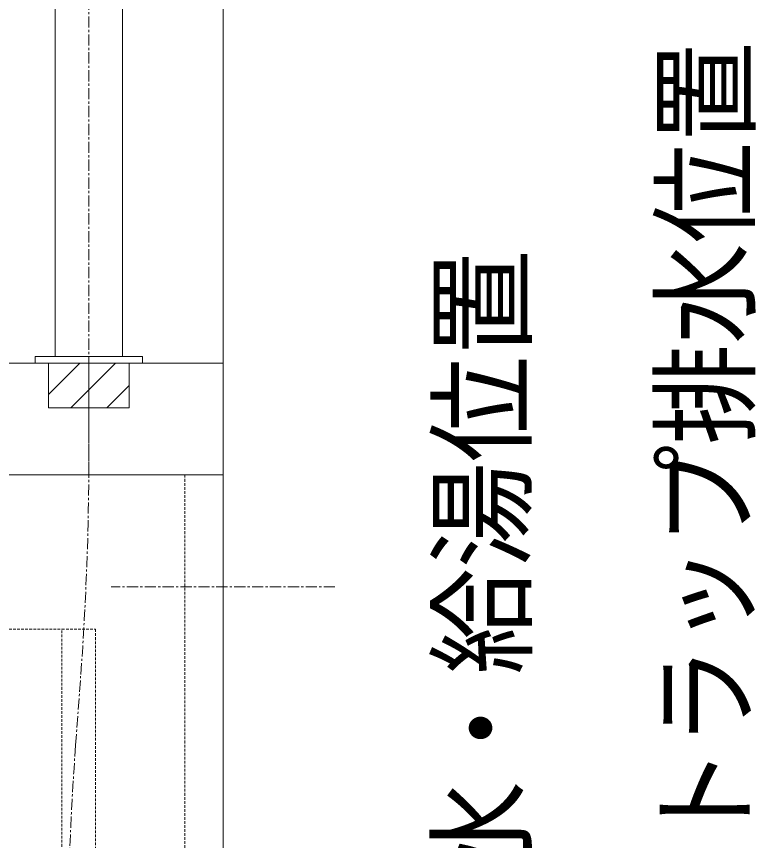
# Model space of a CAD drawing. Units: millimetres, scale not verified. Extents: x -6062 to 6062, y -3045 to 3045.
# Drawn here: x -809.8 to -479.4, y -1543.5 to -1175 of the extents above; entities that cross this region are included whole.
import ezdxf
from ezdxf.enums import TextEntityAlignment as Align

# ---------------------------------------------------------------- set-up
doc = ezdxf.new("R2010")
doc.units = ezdxf.units.MM
doc.header["$LTSCALE"] = 20
doc.linetypes.add('CHAIN1', pattern=[8, 5, -1, 1, -1])
doc.linetypes.add('DASHED1', pattern=[1.8, 1.2, -0.6])
for name, color, linetype, lineweight in [('0-1_4給排水', 7, 'Continuous', 9), ('0-5_2寸法-2', 7, 'Continuous', 9), ('0-6_5ボウル・キャビネット', 7, 'Continuous', 9)]:
    doc.layers.add(name, color=color, linetype=linetype, lineweight=lineweight)
doc.styles.add('ＭＳ Ｐゴシック', font='')
doc.styles.get('ＭＳ Ｐゴシック').set_extended_font_data('MS PGothic')

# ---------------------------------------------------------------- blocks, each defined once
blk = doc.blocks.new('グループ-22')
at = {"layer": '0-1_4給排水', "linetype": 'CHAIN1'}
for p, q in [((20200, -27600), (20200, -21250)), ((20081.8, -30016.8), (20128.2, -29383.2))]:
    blk.add_line(p, q, dxfattribs=at)
at = {"layer": '0-1_4給排水'}
blk.add_lwpolyline([(19900, -22780.3), (19900, -26540), (20500, -26540), (20500, -22780.3)], dxfattribs=at)
blk.add_lwpolyline([(19720, -26540), (20680, -26540), (20680, -26600), (19720, -26600)], close=True, dxfattribs=at)
at = {"layer": '0-1_4給排水', "linetype": 'CHAIN1'}
blk.add_lwpolyline([(20200, -27423.7), (20200, -27204.1), (20200, -26600)], dxfattribs=at)
for centre, start, end in [((-6588.2, -27423.7), 355.80522, 0), ((46798.2, -31976.3), 175.80522, 180)]:
    blk.add_arc(centre, 26788.2, start, end, dxfattribs=at)
blk = doc.blocks.new('グループ-36')
at = {"layer": '0-6_5ボウル・キャビネット', "linetype": 'DASHED1'}
for p, q in [((21060, -27600), (21060, -36900)), ((14160, -28980), (19960, -28980))]:
    blk.add_line(p, q, dxfattribs=at)
at = {"layer": '0-6_5ボウル・キャビネット'}
for points in [[(11400, -26600), (21400, -26600), (21400, -27600), (11400, -27600)], [(12060, -27600), (21400, -27600), (21400, -37300), (12060, -37300)]]:
    blk.add_lwpolyline(points, close=True, dxfattribs=at)
at = {"layer": '0-6_5ボウル・キャビネット', "linetype": 'DASHED1'}
blk.add_lwpolyline([(19960, -28980), (20260, -28980), (20260, -31680), (19960, -31680)], close=True, dxfattribs=at)
blk = doc.blocks.new('グループ-37')
at = {"layer": '0-6_5ボウル・キャビネット'}
blk.add_line((21400, -40400), (21400, -15400), dxfattribs=at)
at = {"layer": '0-6_5ボウル・キャビネット', "linetype": 'CHAIN1'}
blk.add_line((22400, -28600), (20400, -28600), dxfattribs=at)
at = {"layer": '0-6_5ボウル・キャビネット'}
blk.add_blockref('グループ-36', (0, 0), dxfattribs=at)

msp = doc.modelspace()

# ---------------------------------------------------------------- linework, layer by layer
at = {"layer": '0-6_5ボウル・キャビネット'}
for p, q in [((-795.5, -1344), (-781.5, -1330)), ((-785.5, -1350), (-765.5, -1330)), ((-769.5, -1350), (-759.5, -1340))]:
    msp.add_line(p, q, dxfattribs=at)
msp.add_lwpolyline([(-759.5, -1350), (-759.5, -1330), (-795.5, -1330), (-795.5, -1350)], close=True, dxfattribs=at)
at = {"layer": '0-6_5ボウル・キャビネット', "linetype": 'DASHED1'}
msp.add_lwpolyline([(-759.5, -1350), (-759.5, -1330), (-795.5, -1330), (-795.5, -1350)], close=True, dxfattribs=at)

# ---------------------------------------------------------------- block references
at = {"layer": '0-1_4給排水', "xscale": 0.05, "yscale": 0.05}
msp.add_blockref('グループ-22', (-1787.5, 0), dxfattribs=at)
at = {"layer": '0-6_5ボウル・キャビネット', "xscale": 0.05, "yscale": 0.05}
msp.add_blockref('グループ-37', (-1787.5, 0), dxfattribs=at)

# ---------------------------------------------------------------- texts
at = {"layer": '0-5_2寸法-2', "style": 'ＭＳ Ｐゴシック'}
for s, height, width, p in [('Pトラップ排水位置', 36.69, 0.9, (-472.48, -1575.42)), ('壁給水・給湯位置', 36.66, 0.95, (-572.38, -1659.36))]:
    msp.add_text(s, height=height, rotation=90, dxfattribs=dict(at, width=width)).set_placement(p, align=Align.BOTTOM_LEFT)

doc.saveas('drawing.dxf')
